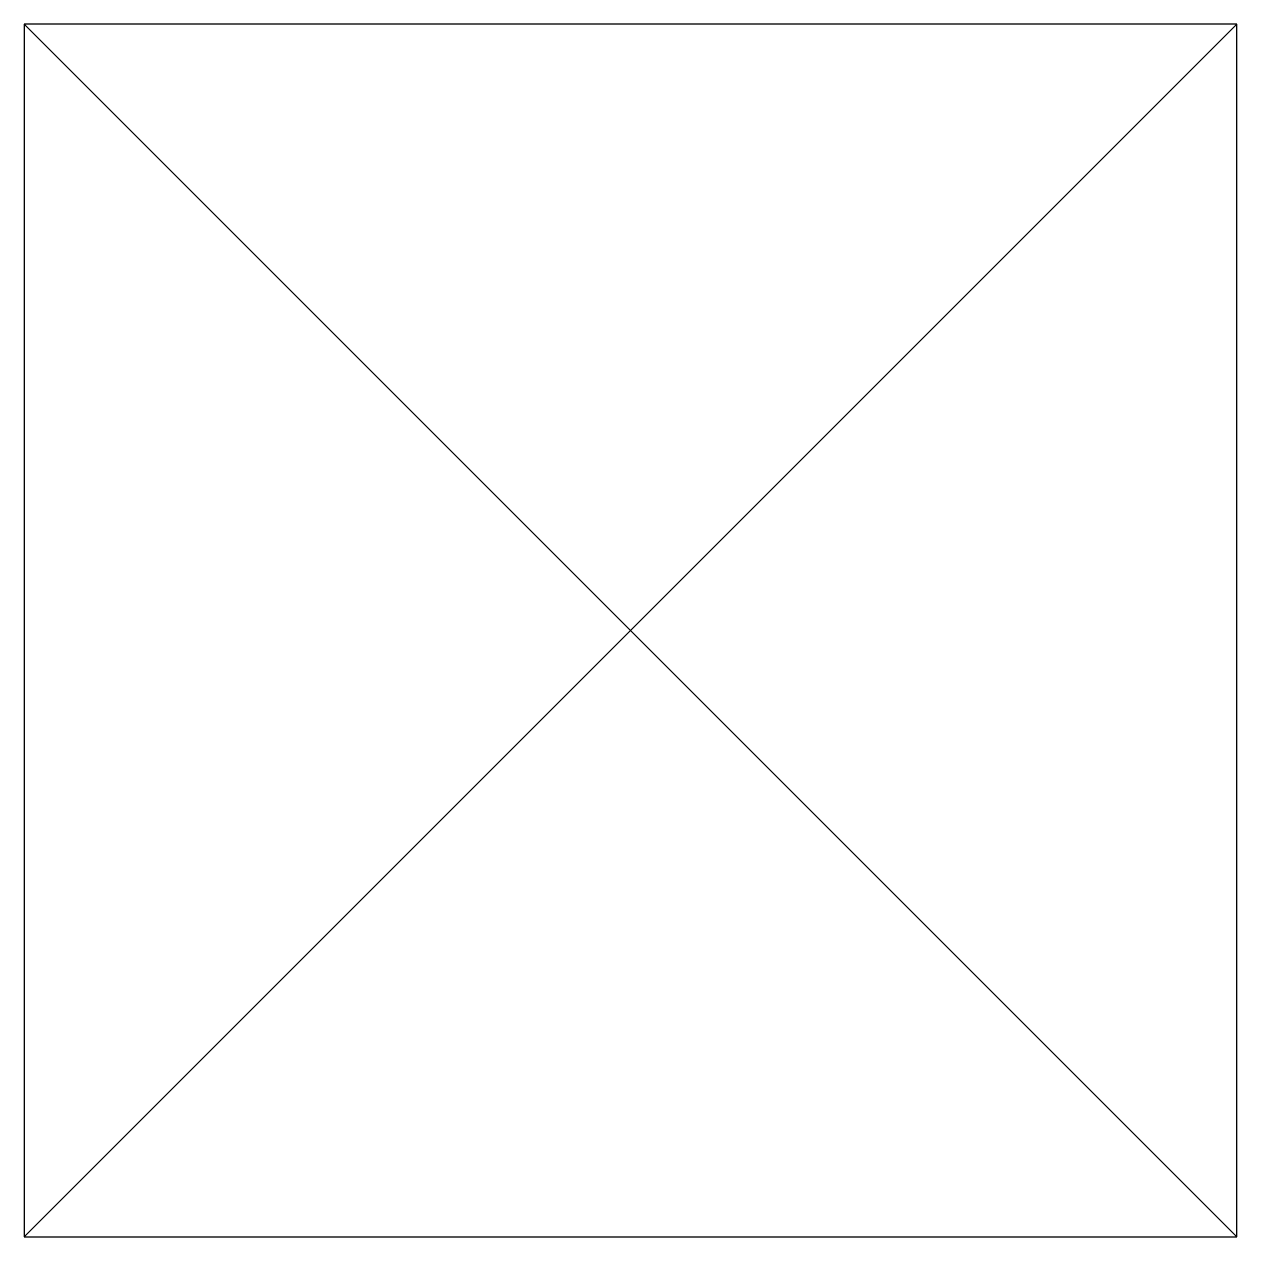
# Model space of a CAD drawing. Extents: x -0.5 to 0.5, y -0.5 to 0.5.
import ezdxf

# ---------------------------------------------------------------- set-up
doc = ezdxf.new("R2010")
doc.units = 0
doc.header["$MEASUREMENT"] = 0
doc.layers.get('0').update_dxf_attribs({"linetype": 'CONTINUOUS'})

msp = doc.modelspace()

# ---------------------------------------------------------------- linework, layer by layer
at = {"linetype": 'ByBlock'}
for p, q in [((0.5, 0.5), (-0.5, 0.5)), ((-0.5, 0.5), (-0.5, -0.5)), ((-0.5, -0.5), (0.5, 0.5)), ((0.5, -0.5), (-0.5, 0.5)), ((0.5, -0.5), (0.5, 0.5)), ((-0.5, -0.5), (0.5, -0.5))]:
    msp.add_line(p, q, dxfattribs=at)

doc.saveas('drawing.dxf')
